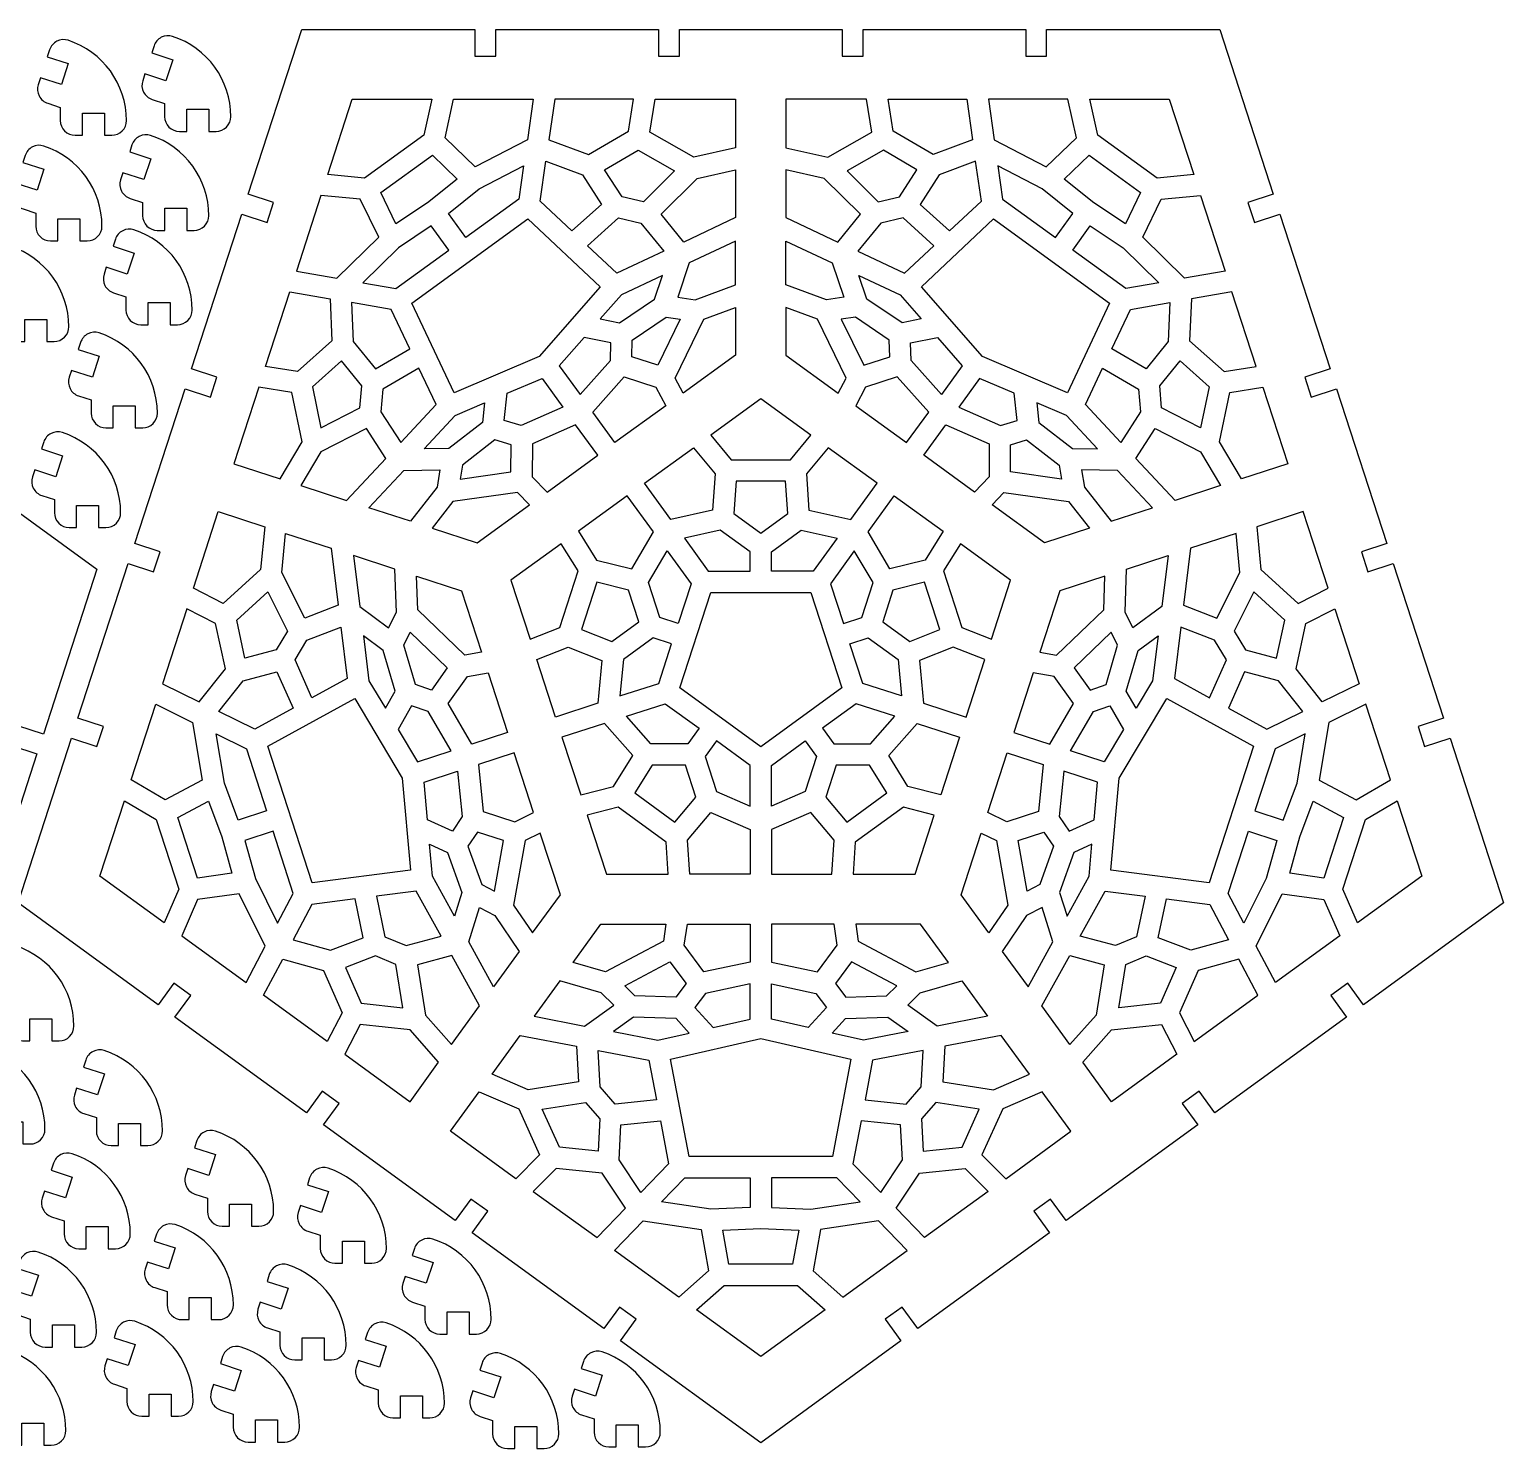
# Model space of a CAD drawing. Header units: millimetres. Extents: x 60 to 453, y 30 to 223.
# Drawn here: x 252.4 to 452.6, y 30.3 to 223 of the extents above; entities that cross this region are included whole.
import ezdxf

# ---------------------------------------------------------------- set-up
doc = ezdxf.new("R2010")
doc.units = ezdxf.units.MM
doc.layers.get('Defpoints').update_dxf_attribs({"color": 1})
doc.layers.add('innen', color=7, linetype='Continuous')
doc.layers.add('kleinteile', color=3, linetype='Continuous')

# ---------------------------------------------------------------- blocks, each defined once
blk = doc.blocks.new('sf')
at = {"layer": 'Defpoints'}
for p, q in [((141.67, 509.13), (160.7, 522.95)), ((160.7, 522.95), (179.73, 509.13)), ((282.14, 500.58), (289.41, 522.95)), ((289.41, 522.95), (312.93, 522.95)), ((312.93, 522.95), (312.93, 519.33)), ((315.77, 522.95), (337.87, 522.95)), ((315.77, 519.33), (315.77, 522.95)), ((337.87, 522.95), (337.87, 519.33)), ((340.71, 522.95), (362.81, 522.95)), ((340.71, 519.33), (340.71, 522.95)), ((362.81, 522.95), (362.81, 519.33)), ((365.65, 522.95), (387.75, 522.95)), ((365.65, 519.33), (365.65, 522.95)), ((387.75, 522.95), (387.75, 519.33)), ((390.59, 522.95), (414.11, 522.95)), ((390.59, 519.33), (390.59, 522.95)), ((414.11, 522.95), (421.38, 500.58)), ((312.93, 519.33), (315.77, 519.33)), ((337.87, 519.33), (340.71, 519.33)), ((362.81, 519.33), (365.65, 519.33)), ((387.75, 519.33), (390.59, 519.33)), ((143.8, 506.19), (141.67, 509.13)), ((179.73, 509.13), (177.6, 506.19)), ((121.5, 494.47), (139.38, 507.46)), ((139.38, 507.46), (141.51, 504.53)), ((179.9, 504.53), (182.03, 507.46)), ((182.03, 507.46), (199.91, 494.47)), ((141.51, 504.53), (143.8, 506.19)), ((177.6, 506.19), (179.9, 504.53)), ((285.59, 499.46), (282.14, 500.58)), ((421.38, 500.58), (417.93, 499.46)), ((284.71, 496.76), (285.59, 499.46)), ((417.93, 499.46), (418.81, 496.76)), ((274.43, 476.86), (281.27, 497.88)), ((281.27, 497.88), (284.71, 496.76)), ((418.81, 496.76), (422.26, 497.88)), ((422.26, 497.88), (429.09, 476.86)), ((101.32, 479.81), (119.2, 492.8)), ((119.2, 492.8), (121.33, 489.87)), ((123.63, 491.53), (121.5, 494.47)), ((199.91, 494.47), (197.78, 491.53)), ((200.07, 489.87), (202.2, 492.8)), ((202.2, 492.8), (220.09, 479.81)), ((121.33, 489.87), (123.63, 491.53)), ((197.78, 491.53), (200.07, 489.87)), ((103.45, 476.87), (101.32, 479.81)), ((220.09, 479.81), (217.96, 476.87)), ((81.14, 465.15), (99.02, 478.14)), ((99.02, 478.14), (101.16, 475.21)), ((101.16, 475.21), (103.45, 476.87)), ((217.96, 476.87), (220.25, 475.21)), ((220.25, 475.21), (222.38, 478.14)), ((222.38, 478.14), (240.26, 465.15)), ((277.88, 475.74), (274.43, 476.86)), ((429.09, 476.86), (425.64, 475.74)), ((277.01, 473.04), (277.88, 475.74)), ((425.64, 475.74), (426.51, 473.04)), ((266.73, 453.14), (273.56, 474.16)), ((273.56, 474.16), (277.01, 473.04)), ((426.51, 473.04), (429.96, 474.16)), ((429.96, 474.16), (436.79, 453.14)), ((83.27, 462.21), (81.14, 465.15)), ((240.26, 465.15), (238.13, 462.21)), ((59.82, 449.65), (78.85, 463.48)), ((78.85, 463.48), (80.98, 460.55)), ((240.43, 460.55), (242.56, 463.48)), ((242.56, 463.48), (261.59, 449.65)), ((80.98, 460.55), (83.27, 462.21)), ((238.13, 462.21), (240.43, 460.55)), ((270.18, 452.02), (266.73, 453.14)), ((436.79, 453.14), (433.35, 452.02)), ((269.3, 449.32), (270.18, 452.02)), ((433.35, 452.02), (434.22, 449.32)), ((67.09, 427.28), (59.82, 449.65)), ((261.59, 449.65), (254.32, 427.28)), ((259.02, 429.42), (265.85, 450.44)), ((265.85, 450.44), (269.3, 449.32)), ((434.22, 449.32), (437.67, 450.44)), ((437.67, 450.44), (444.5, 429.42)), ((262.47, 428.3), (259.02, 429.42)), ((444.5, 429.42), (441.05, 428.3)), ((70.53, 428.4), (67.09, 427.28)), ((71.41, 425.71), (70.53, 428.4)), ((250.87, 428.4), (249.99, 425.71)), ((254.32, 427.28), (250.87, 428.4)), ((250.88, 404.35), (258.14, 426.73)), ((258.14, 426.73), (261.59, 425.61)), ((261.59, 425.61), (262.47, 428.3)), ((441.05, 428.3), (441.93, 425.61)), ((441.93, 425.61), (445.38, 426.73)), ((445.38, 426.73), (452.65, 404.35)), ((67.96, 424.59), (71.41, 425.71)), ((74.79, 403.56), (67.96, 424.59)), ((253.44, 424.59), (246.61, 403.56)), ((249.99, 425.71), (253.44, 424.59)), ((78.24, 404.68), (74.79, 403.56)), ((79.12, 401.99), (78.24, 404.68)), ((243.16, 404.68), (242.29, 401.99)), ((246.61, 403.56), (243.16, 404.68)), ((269.91, 390.53), (250.88, 404.35)), ((452.65, 404.35), (433.62, 390.53)), ((75.67, 400.87), (79.12, 401.99)), ((82.5, 379.84), (75.67, 400.87)), ((245.73, 400.87), (238.9, 379.84)), ((242.29, 401.99), (245.73, 400.87)), ((272.04, 393.46), (269.91, 390.53)), ((274.33, 391.79), (272.04, 393.46)), ((431.48, 393.46), (429.19, 391.79)), ((433.62, 390.53), (431.48, 393.46)), ((272.2, 388.86), (274.33, 391.79)), ((429.19, 391.79), (431.32, 388.86)), ((290.08, 375.87), (272.2, 388.86)), ((431.32, 388.86), (413.44, 375.87)), ((85.95, 380.96), (82.5, 379.84)), ((86.82, 378.27), (85.95, 380.96)), ((235.46, 380.96), (234.58, 378.27)), ((238.9, 379.84), (235.46, 380.96)), ((292.21, 378.8), (290.08, 375.87)), ((294.51, 377.14), (292.21, 378.8)), ((411.31, 378.8), (409.01, 377.14)), ((413.44, 375.87), (411.31, 378.8)), ((83.38, 377.15), (86.82, 378.27)), ((90.21, 356.13), (83.38, 377.15)), ((238.03, 377.15), (231.2, 356.13)), ((234.58, 378.27), (238.03, 377.15)), ((292.38, 374.2), (294.51, 377.14)), ((409.01, 377.14), (411.14, 374.2)), ((310.26, 361.21), (292.38, 374.2)), ((411.14, 374.2), (393.26, 361.21)), ((312.39, 364.14), (310.26, 361.21)), ((314.68, 362.48), (312.39, 364.14)), ((312.55, 359.54), (314.68, 362.48)), ((391.13, 364.14), (388.84, 362.48)), ((388.84, 362.48), (390.97, 359.54)), ((393.26, 361.21), (391.13, 364.14)), ((330.44, 346.55), (312.55, 359.54)), ((390.97, 359.54), (373.08, 346.55)), ((93.66, 357.25), (90.21, 356.13)), ((94.53, 354.55), (93.66, 357.25)), ((227.75, 357.25), (226.87, 354.55)), ((231.2, 356.13), (227.75, 357.25)), ((91.08, 353.43), (94.53, 354.55)), ((226.87, 354.55), (230.32, 353.43)), ((98.35, 331.06), (91.08, 353.43)), ((230.32, 353.43), (223.05, 331.06)), ((332.57, 349.48), (330.44, 346.55)), ((334.86, 347.82), (332.57, 349.48)), ((370.95, 349.48), (368.66, 347.82)), ((373.08, 346.55), (370.95, 349.48)), ((332.73, 344.88), (334.86, 347.82)), ((368.66, 347.82), (370.79, 344.88)), ((351.76, 331.06), (332.73, 344.88)), ((370.79, 344.88), (351.76, 331.06)), ((121.87, 334.68), (121.87, 331.06)), ((124.71, 334.68), (121.87, 334.68)), ((124.71, 331.06), (124.71, 334.68)), ((146.81, 334.68), (146.81, 331.06)), ((149.65, 334.68), (146.81, 334.68)), ((149.65, 331.06), (149.65, 334.68)), ((171.75, 334.68), (171.75, 331.06)), ((174.59, 334.68), (171.75, 334.68)), ((174.59, 331.06), (174.59, 334.68)), ((196.69, 334.68), (196.69, 331.06)), ((199.53, 334.68), (196.69, 334.68)), ((199.53, 331.06), (199.53, 334.68)), ((121.87, 331.06), (98.35, 331.06)), ((146.81, 331.06), (124.71, 331.06)), ((171.75, 331.06), (149.65, 331.06)), ((196.69, 331.06), (174.59, 331.06)), ((223.05, 331.06), (199.53, 331.06))]:
    blk.add_line(p, q, dxfattribs=at)

msp = doc.modelspace()

# ---------------------------------------------------------------- linework, layer by layer
at = {"layer": 'innen'}
for points in [[(297.92, 202.75), (292.95, 203.24), (296.28, 213.5), (307.07, 213.5), (305.99, 208.62)], [(320.06, 207.97), (312.99, 204.29), (308.88, 208.25), (310.04, 213.5), (320.84, 213.5)], [(328.35, 205.99), (333.78, 209.15), (334.46, 213.5), (323.77, 213.5), (322.99, 207.98)], [(336.69, 209), (337.4, 213.5), (348.35, 213.5), (348.35, 206.88), (342.65, 205.6)], [(366.83, 209), (366.12, 213.5), (355.17, 213.5), (355.17, 206.88), (360.87, 205.6)], [(375.17, 205.99), (369.74, 209.15), (369.06, 213.5), (379.75, 213.5), (380.53, 207.98)], [(383.47, 207.97), (390.53, 204.29), (394.64, 208.25), (393.48, 213.5), (382.68, 213.5)], [(397.53, 208.62), (396.45, 213.5), (407.24, 213.5), (410.57, 203.24), (405.61, 202.75)], [(335.11, 206.57), (340.04, 203.75), (335.83, 199.56), (332.92, 200.23), (330.54, 203.91)], [(368.41, 206.57), (363.48, 203.75), (367.69, 199.56), (370.6, 200.23), (372.98, 203.91)], [(302.21, 196.58), (300.16, 200.8), (307.16, 205.88), (310.54, 202.63), (306.51, 199.42)], [(309.35, 197.98), (313.53, 201.3), (319.55, 204.44), (318.91, 199.93), (311.72, 194.71)], [(321.8, 199.66), (322.57, 205.05), (327.54, 203.2), (330.14, 199.2), (326.12, 195.59)], [(381.72, 199.66), (380.95, 205.05), (375.99, 203.2), (373.39, 199.2), (377.4, 195.59)], [(394.17, 197.98), (389.99, 201.3), (383.97, 204.44), (384.61, 199.93), (391.8, 194.71)], [(392.98, 202.63), (396.36, 205.88), (403.36, 200.8), (401.31, 196.58), (397.02, 199.42)], [(338.23, 197.86), (343.14, 202.74), (348.35, 203.9), (348.35, 197.4), (341.29, 194.09)], [(365.29, 197.86), (360.38, 202.74), (355.17, 203.9), (355.17, 197.4), (362.24, 194.09)], [(294.19, 189.18), (299.87, 194.76), (297.37, 199.89), (292.03, 200.41), (288.69, 190.13)], [(409.33, 189.18), (403.65, 194.76), (406.15, 199.89), (411.49, 200.41), (414.83, 190.13)], [(307, 196.27), (302.55, 193.32), (297.7, 188.56), (302.19, 187.78), (309.38, 193)], [(304.37, 185.78), (320.14, 197.24), (329.93, 188.02), (321.67, 178.56), (310.11, 173.62)], [(335.47, 196.66), (338.58, 192.83), (332.22, 189.85), (328.24, 193.59), (332.43, 197.37)], [(368.05, 196.66), (364.94, 192.83), (371.3, 189.85), (375.28, 193.59), (371.09, 197.37)], [(383.38, 197.24), (399.15, 185.78), (393.41, 173.62), (381.86, 178.56), (373.59, 188.02)], [(396.52, 196.27), (400.97, 193.32), (405.82, 188.56), (401.33, 187.78), (394.14, 193)], [(340.49, 186.61), (342.84, 186.26), (348.35, 188.26), (348.35, 194.2), (342.05, 191.25)], [(363.03, 186.61), (360.68, 186.26), (355.17, 188.26), (355.17, 194.2), (361.47, 191.25)], [(329.96, 183.65), (332.57, 183.1), (337.35, 186.35), (338.42, 189.55), (332.83, 186.94)], [(373.56, 183.65), (370.95, 183.1), (366.17, 186.35), (365.1, 189.55), (370.69, 186.94)], [(293.51, 180.67), (288.83, 176.49), (284.48, 177.18), (287.79, 187.35), (293.27, 186.39)], [(410.01, 180.67), (414.69, 176.49), (419.04, 177.18), (415.74, 187.35), (410.25, 186.39)], [(301.56, 184.95), (296.19, 185.88), (296.41, 180.59), (299.42, 176.88), (304.09, 179.58)], [(341.23, 173.58), (340.15, 175.62), (344.03, 183.61), (348.35, 185.18), (348.35, 178.75)], [(362.29, 173.58), (363.37, 175.62), (359.49, 183.61), (355.17, 185.18), (355.17, 178.75)], [(401.96, 184.95), (407.33, 185.88), (407.11, 180.59), (404.11, 176.88), (399.43, 179.58)], [(337.77, 177.36), (334.25, 178.49), (334.31, 180.78), (338.91, 183.91), (340.82, 183.63)], [(365.75, 177.36), (369.27, 178.49), (369.21, 180.78), (364.61, 183.91), (362.7, 183.63)], [(331.33, 178.01), (331.4, 180.39), (327.78, 181.14), (324.39, 177.27), (327.21, 173.39)], [(372.19, 178.01), (372.12, 180.39), (375.75, 181.14), (379.13, 177.27), (376.31, 173.39)], [(290.87, 174.42), (292.03, 168.86), (297.32, 171.57), (297.57, 174.55), (294.82, 177.95)], [(300.18, 171.02), (302.87, 166.88), (307.66, 172.01), (305.33, 176.95), (300.45, 174.13)], [(403.34, 171.02), (400.66, 166.88), (395.86, 172.01), (398.19, 176.95), (403.07, 174.13)], [(412.65, 174.42), (411.49, 168.86), (406.2, 171.57), (405.95, 174.55), (408.71, 177.95)], [(288.07, 173.67), (283.57, 174.39), (280.19, 163.97), (286.49, 161.93), (289.46, 166.96)], [(319.2, 169.19), (316.92, 169.86), (317.32, 173.55), (322.05, 175.57), (324.86, 171.69)], [(337.52, 174.39), (338.86, 171.85), (331.96, 166.85), (328.95, 170.99), (333.22, 175.77)], [(366, 174.39), (364.67, 171.85), (371.56, 166.85), (374.57, 170.99), (370.3, 175.77)], [(384.32, 169.19), (386.6, 169.86), (386.2, 173.55), (381.48, 175.57), (378.66, 171.69)], [(415.46, 173.67), (419.95, 174.39), (423.33, 163.97), (417.04, 161.93), (414.06, 166.96)], [(314.26, 172.24), (313.97, 169.59), (309.4, 166.05), (306.03, 166.02), (310.24, 170.52)], [(355.8, 164.53), (358.56, 167.86), (351.76, 172.81), (344.96, 167.86), (347.72, 164.53)], [(389.26, 172.24), (389.55, 169.59), (394.12, 166.05), (397.49, 166.02), (393.28, 170.52)], [(298.19, 168.76), (292.03, 165.6), (289.31, 161.01), (295.49, 159), (300.82, 164.7)], [(320.72, 162.19), (322.73, 160.14), (329.62, 165.14), (326.61, 169.29), (320.75, 166.7)], [(382.8, 162.19), (380.79, 160.14), (373.9, 165.14), (376.91, 169.29), (382.78, 166.7)], [(405.33, 168.76), (411.49, 165.6), (414.21, 161.01), (408.03, 159), (402.7, 164.7)], [(317.83, 162.87), (317.84, 166.57), (315.65, 167.22), (311.24, 163.81), (310.92, 161.91)], [(385.69, 162.87), (385.68, 166.57), (387.87, 167.22), (392.28, 163.81), (392.6, 161.91)], [(345.56, 162.6), (345.22, 157.69), (339.54, 156.42), (335.97, 161.33), (342.61, 166.16)], [(357.96, 162.6), (358.31, 157.69), (363.98, 156.42), (367.55, 161.33), (360.92, 166.16)], [(308.19, 163.14), (307.79, 160.8), (304.19, 156.17), (298.54, 158.01), (303.29, 163.09)], [(395.33, 163.14), (395.73, 160.8), (399.34, 156.17), (404.98, 158.01), (400.23, 163.09)], [(348.09, 157.22), (351.76, 154.55), (355.43, 157.22), (355.12, 161.63), (348.4, 161.63)], [(320.36, 158.41), (318.74, 160.07), (309.94, 158.84), (307.12, 155.22), (313.23, 153.24)], [(329.46, 150.9), (334.23, 149.71), (337.19, 154.72), (333.62, 159.63), (326.99, 154.81)], [(374.07, 150.9), (369.29, 149.71), (366.33, 154.72), (369.9, 159.63), (376.53, 154.81)], [(383.17, 158.41), (384.78, 160.07), (393.58, 158.84), (396.4, 155.22), (390.29, 153.24)], [(278.75, 145.01), (274.7, 147.07), (278.08, 157.49), (284.38, 155.44), (283.83, 149.63)], [(424.77, 145.01), (428.82, 147.07), (425.44, 157.49), (419.14, 155.44), (419.69, 149.63)], [(289.83, 143.03), (286.7, 149.21), (287.21, 154.53), (293.39, 152.52), (294.35, 144.77)], [(350.31, 149.4), (350.31, 152.02), (346.26, 154.96), (341.4, 153.87), (344.64, 149.4)], [(353.21, 149.4), (353.21, 152.02), (357.26, 154.96), (362.13, 153.87), (358.88, 149.4)], [(413.69, 143.03), (416.82, 149.21), (416.32, 154.53), (410.13, 152.52), (409.17, 144.77)], [(326.95, 149.44), (324.64, 153.1), (317.83, 148.16), (320.43, 140.16), (324.46, 141.76)], [(340.55, 142.3), (338.05, 143.11), (336.51, 147.87), (339.05, 152.16), (342.3, 147.69)], [(362.98, 142.3), (365.47, 143.11), (367.01, 147.87), (364.47, 152.16), (361.22, 147.69)], [(379.07, 141.76), (383.09, 140.16), (385.69, 148.16), (378.88, 153.1), (376.57, 149.44)], [(301.22, 141.71), (302.28, 143.83), (302.08, 149.69), (296.43, 151.53), (297.29, 144.62)], [(402.3, 141.71), (401.24, 143.83), (401.44, 149.69), (407.09, 151.53), (406.23, 144.62)], [(313.85, 138.38), (311.57, 137.99), (305.17, 144.15), (305.01, 148.74), (311.12, 146.75)], [(389.68, 138.38), (391.95, 137.99), (398.35, 144.15), (398.51, 148.74), (392.4, 146.75)], [(280.58, 142.76), (284.79, 146.58), (287.47, 141.27), (285.93, 138.72), (281.7, 137.58)], [(331.53, 139.85), (335.2, 142.52), (333.8, 146.83), (329.5, 147.9), (327.42, 141.5)], [(340.75, 133.56), (344.96, 146.5), (358.56, 146.5), (362.77, 133.56), (351.76, 125.56)], [(369.72, 146.83), (368.32, 142.52), (371.99, 139.85), (376.1, 141.5), (374.02, 147.9)], [(422.94, 142.76), (418.74, 146.58), (416.05, 141.27), (417.59, 138.72), (421.82, 137.58)], [(279.04, 136.15), (277.72, 142.29), (273.79, 144.28), (270.49, 134.11), (275.49, 131.66)], [(424.48, 136.15), (425.8, 142.29), (429.73, 144.28), (433.03, 134.11), (428.03, 131.66)], [(290.11, 140.04), (294.72, 141.81), (295.59, 134.84), (290.8, 132.21), (288.5, 137.37)], [(300.79, 130.78), (302.11, 133.09), (300.49, 138.64), (297.79, 140.64), (298.55, 134.52)], [(309.18, 136.26), (307.02, 133.26), (304.86, 134.02), (303.3, 139.37), (304.16, 141.1)], [(339.65, 139.54), (337.16, 140.35), (333.11, 137.41), (332.64, 132.45), (337.9, 134.15)], [(363.87, 139.54), (366.36, 140.35), (370.41, 137.41), (370.88, 132.45), (365.62, 134.15)], [(394.34, 136.26), (396.5, 133.26), (398.66, 134.02), (400.22, 139.37), (399.36, 141.1)], [(402.73, 130.78), (401.41, 133.09), (403.03, 138.64), (405.74, 140.64), (404.97, 134.52)], [(413.41, 140.04), (408.8, 141.81), (407.94, 134.84), (412.73, 132.21), (415.02, 137.37)], [(325.62, 139.1), (330.18, 137.26), (329.64, 131.47), (323.87, 129.59), (321.33, 137.4)], [(377.9, 139.1), (373.34, 137.26), (373.88, 131.47), (379.66, 129.59), (382.19, 137.4)], [(283.04, 127.96), (278.15, 130.36), (281.44, 134.51), (286.05, 135.75), (288.24, 130.81)], [(311.92, 135.11), (314.75, 135.59), (317.38, 127.49), (312.51, 125.91), (309.29, 131.44)], [(391.6, 135.11), (388.77, 135.59), (386.14, 127.49), (391.01, 125.91), (394.23, 131.44)], [(420.48, 127.96), (425.37, 130.36), (422.08, 134.51), (417.47, 135.75), (415.28, 130.81)], [(274.59, 128.87), (275.91, 121.02), (270.87, 118.33), (266.24, 121.05), (269.58, 131.33)], [(290.85, 107.1), (284.83, 125.63), (296.62, 132.1), (303.07, 121.31), (304.19, 108.8)], [(306.58, 130.34), (304.33, 131.13), (302.49, 127.92), (305.13, 123.51), (309.69, 124.99)], [(343.38, 128.06), (341.84, 125.95), (336.84, 125.95), (333.54, 129.69), (338.79, 131.4)], [(360.14, 128.06), (361.68, 125.95), (366.68, 125.95), (369.98, 129.69), (364.73, 131.4)], [(396.94, 130.34), (399.19, 131.13), (401.03, 127.92), (398.39, 123.51), (393.83, 124.99)], [(418.69, 125.63), (412.67, 107.1), (399.33, 108.8), (400.46, 121.31), (406.9, 132.1)], [(428.93, 128.87), (427.61, 121.02), (432.65, 118.33), (437.28, 121.05), (433.94, 131.33)], [(331.77, 120.18), (334.38, 124.35), (330.53, 128.71), (324.76, 126.84), (327.3, 119.04)], [(371.75, 120.18), (369.14, 124.35), (372.99, 128.71), (378.76, 126.84), (376.23, 119.04)], [(280.79, 115.6), (278.92, 120.6), (277.8, 127.3), (281.89, 125.29), (284.63, 116.85)], [(345.73, 126.36), (344.19, 124.24), (345.73, 119.48), (350.31, 117.5), (350.31, 123.03)], [(357.8, 126.36), (359.34, 124.24), (357.79, 119.48), (353.21, 117.5), (353.21, 123.03)], [(422.73, 115.6), (424.6, 120.6), (425.72, 127.3), (421.63, 125.29), (418.89, 116.85)], [(318.34, 115.36), (320.91, 116.63), (318.28, 124.73), (313.41, 123.15), (314.05, 116.77)], [(385.18, 115.36), (382.61, 116.63), (385.24, 124.73), (390.11, 123.15), (389.47, 116.77)], [(311.21, 116.07), (309.87, 114.11), (306.49, 115.63), (306.03, 120.75), (310.58, 122.23)], [(342.93, 118.73), (341.52, 123.05), (336.99, 123.05), (334.64, 119.29), (340.08, 115.34)], [(366.53, 123.05), (362, 123.05), (360.59, 118.73), (363.44, 115.34), (368.88, 119.29)], [(392.31, 116.07), (393.66, 114.11), (397.03, 115.63), (397.49, 120.75), (392.94, 122.23)], [(272.71, 106.2), (270.72, 101.63), (261.99, 107.97), (265.33, 118.22), (269.63, 115.7)], [(279.92, 108.38), (275.27, 107.73), (272.59, 115.96), (276.74, 118.17), (278.54, 113.34)], [(426.79, 118.17), (430.93, 115.96), (428.25, 107.73), (423.6, 108.38), (424.99, 113.34)], [(433.89, 115.7), (438.2, 118.22), (441.53, 107.97), (432.8, 101.63), (430.81, 106.2)], [(332.39, 117.34), (328.19, 116.27), (330.79, 108.27), (339.2, 108.27), (338.92, 112.6)], [(341.81, 112.88), (344.97, 116.65), (350.31, 114.34), (350.31, 108.27), (342.11, 108.27)], [(361.71, 112.88), (358.55, 116.65), (353.21, 114.34), (353.21, 108.27), (361.41, 108.27)], [(364.6, 112.6), (364.32, 108.27), (372.73, 108.27), (375.33, 116.27), (371.13, 117.34)], [(281.69, 112.84), (283.12, 107.69), (286.14, 101.61), (288.27, 105.64), (285.53, 114.09)], [(306.79, 112.31), (309.22, 111.22), (311.17, 105.79), (310.16, 102.57), (307.18, 107.97)], [(316.8, 112.81), (313.29, 113.97), (311.99, 112.08), (313.87, 106.84), (315.58, 105.95)], [(321.82, 113.84), (319.75, 112.82), (318.19, 104.07), (320.76, 100.27), (324.54, 105.46)], [(381.7, 113.84), (383.77, 112.82), (385.33, 104.07), (382.76, 100.27), (378.98, 105.46)], [(386.72, 112.81), (390.23, 113.97), (391.53, 112.08), (389.65, 106.84), (387.94, 105.95)], [(396.74, 112.31), (394.3, 111.22), (392.35, 105.79), (393.36, 102.57), (396.35, 107.97)], [(421.84, 112.84), (420.4, 107.69), (417.38, 101.61), (415.25, 105.64), (417.99, 114.09)], [(284.47, 98.46), (280.92, 105.59), (275.27, 104.8), (273.12, 99.88), (281.86, 93.53)], [(290.77, 104.16), (288.23, 99.35), (293.33, 97.92), (297.78, 99.63), (296.66, 104.91)], [(303.59, 98.55), (308.36, 99.82), (304.97, 105.97), (299.55, 105.28), (300.72, 99.76)], [(399.93, 98.55), (395.16, 99.82), (398.56, 105.97), (403.97, 105.28), (402.8, 99.76)], [(412.75, 104.16), (415.3, 99.35), (410.19, 97.92), (405.74, 99.63), (406.86, 104.91)], [(419.05, 98.46), (422.6, 105.59), (428.25, 104.8), (430.4, 99.88), (421.66, 93.53)], [(313.56, 103.73), (315.66, 102.63), (318.95, 97.77), (315.46, 92.97), (312.1, 99.06)], [(389.96, 103.73), (387.86, 102.63), (384.57, 97.77), (388.06, 92.97), (391.43, 99.06)], [(338.86, 101.46), (338.53, 99.17), (330.69, 94.99), (326.28, 96.26), (330.05, 101.46)], [(341.38, 98.62), (341.79, 101.46), (350.31, 101.46), (350.31, 96.33), (344.05, 94.98)], [(362.14, 98.62), (361.73, 101.46), (353.21, 101.46), (353.21, 96.33), (359.47, 94.98)], [(364.66, 101.46), (364.99, 99.17), (372.83, 94.99), (377.24, 96.26), (373.47, 101.46)], [(292.35, 95.19), (294.89, 89.44), (292.88, 85.52), (284.23, 91.81), (286.84, 96.73)], [(297.48, 90.75), (303.13, 90.13), (302.18, 96), (299.43, 97.16), (295.34, 95.59)], [(305.13, 95.96), (306.23, 89.12), (309.76, 85.12), (313.58, 90.38), (309.81, 97.21)], [(339.43, 96.37), (341.62, 93.39), (340.23, 91.57), (334.66, 91.74), (333.28, 93.09)], [(364.09, 96.37), (361.9, 93.39), (363.3, 91.57), (368.86, 91.74), (370.24, 93.09)], [(398.4, 95.96), (397.3, 89.12), (393.76, 85.12), (389.94, 90.38), (393.72, 97.21)], [(406.04, 90.75), (400.39, 90.13), (401.34, 96), (404.09, 97.16), (408.18, 95.59)], [(411.17, 95.19), (408.64, 89.44), (410.64, 85.52), (419.29, 91.81), (416.68, 96.73)], [(331.8, 90.48), (330.1, 92.14), (324.46, 93.77), (320.97, 88.96), (327.81, 87.64)], [(344.26, 92.06), (342.81, 90.17), (345.3, 87.43), (350.31, 88.58), (350.31, 93.37)], [(359.26, 92.06), (360.71, 90.17), (358.22, 87.43), (353.21, 88.58), (353.21, 93.37)], [(371.73, 90.48), (373.42, 92.14), (379.06, 93.77), (382.55, 88.96), (375.71, 87.64)], [(342.05, 86.69), (340.26, 88.67), (334.49, 88.84), (331.74, 86.89), (337.8, 85.72)], [(361.47, 86.69), (363.26, 88.67), (369.03, 88.84), (371.78, 86.89), (365.72, 85.72)], [(297.33, 87.85), (295.26, 83.8), (304.12, 77.36), (308.01, 82.72), (304.14, 87.1)], [(327.01, 80.06), (320.17, 78.99), (315.27, 81.11), (319.09, 86.37), (326.75, 84.89)], [(376.51, 80.06), (383.35, 78.99), (388.25, 81.11), (384.43, 86.37), (376.77, 84.89)], [(406.19, 87.85), (408.26, 83.8), (399.4, 77.36), (395.51, 82.72), (399.38, 87.1)], [(329.95, 79.4), (329.69, 84.33), (336.58, 83), (337.6, 77.63), (331.99, 77.04)], [(361.51, 69.92), (342.02, 69.92), (339.51, 83.13), (351.76, 85.93), (364.01, 83.13)], [(373.57, 79.4), (373.83, 84.33), (366.94, 83), (365.92, 77.63), (371.53, 77.04)], [(321.71, 70.13), (318.5, 66.91), (309.63, 73.35), (313.52, 78.71), (318.89, 76.39)], [(381.81, 70.13), (385.03, 66.91), (393.89, 73.35), (390, 78.71), (384.63, 76.39)], [(324.42, 71.18), (322.08, 76.35), (327.96, 77.27), (329.91, 75.02), (329.68, 70.64)], [(379.1, 71.18), (381.44, 76.35), (375.56, 77.27), (373.61, 75.02), (373.84, 70.64)], [(339.25, 68.94), (335.46, 65.03), (332.53, 69.45), (332.77, 74.21), (338.14, 74.77)], [(364.27, 68.94), (368.06, 65.03), (371, 69.45), (370.75, 74.21), (365.38, 74.77)], [(330.22, 67.67), (323.98, 68.31), (320.87, 65.19), (329.52, 58.91), (333.39, 62.9)], [(373.3, 67.67), (379.54, 68.31), (382.65, 65.19), (374, 58.91), (370.13, 62.9)], [(350.31, 62.98), (344.97, 62.75), (338.26, 63.75), (341.43, 67.02), (350.31, 67.02)], [(353.21, 62.98), (358.55, 62.75), (365.26, 63.75), (362.09, 67.02), (353.21, 67.02)], [(335.77, 61.19), (343.65, 60.02), (344.65, 54.39), (340.63, 50.83), (331.89, 57.18)], [(356.91, 59.92), (356.09, 55.3), (347.43, 55.3), (346.61, 59.92), (351.76, 60.14)], [(367.75, 61.19), (359.87, 60.02), (358.87, 54.39), (362.89, 50.83), (371.63, 57.18)], [(356.75, 52.4), (360.49, 49.09), (351.76, 42.75), (343.03, 49.09), (346.77, 52.4)]]:
    msp.add_lwpolyline(points, close=True, dxfattribs=at)
at = {"layer": 'kleinteile'}
for points in [[(257.69, 221.48, 0.414214), (255.17, 220.2), (254.86, 219.25), (257.71, 218.32), (256.79, 215.48), (253.94, 216.4), (253.63, 215.45, 0.414214), (254.91, 212.93), (256.62, 212.38), (256.62, 210.59, 0.414214), (258.62, 208.59), (259.62, 208.59), (259.62, 211.59), (262.61, 211.59), (262.61, 208.59), (263.61, 208.59, 0.414214), (265.61, 210.59, 0.32492)], [(271.87, 222.01, 0.414214), (269.35, 220.72), (269.04, 219.77), (271.89, 218.85), (270.97, 216), (268.12, 216.93), (267.81, 215.98, 0.414214), (269.09, 213.46), (270.79, 212.91), (270.79, 211.11, 0.414214), (272.79, 209.11), (273.79, 209.11), (273.79, 212.11), (276.78, 212.11), (276.78, 209.11), (277.78, 209.11, 0.414214), (279.78, 211.11, 0.32492)], [(268.88, 208.56, 0.414214), (266.36, 207.28), (266.05, 206.33), (268.9, 205.4), (267.98, 202.56), (265.12, 203.48), (264.81, 202.53, 0.414214), (266.1, 200.01), (267.8, 199.46), (267.8, 197.67, 0.414214), (269.8, 195.67), (270.8, 195.67), (270.8, 198.67), (273.79, 198.67), (273.79, 195.67), (274.79, 195.67, 0.414214), (276.79, 197.67, 0.32492)], [(254.37, 207.13, 0.414214), (251.85, 205.85), (251.54, 204.9), (254.39, 203.97), (253.47, 201.13), (250.61, 202.05), (250.3, 201.1, 0.414214), (251.59, 198.58), (253.29, 198.03), (253.29, 196.24, 0.414214), (255.29, 194.24), (256.29, 194.24), (256.29, 197.24), (259.28, 197.24), (259.28, 194.24), (260.28, 194.24, 0.414214), (262.28, 196.24, 0.32492)], [(266.62, 195.75, 0.414214), (264.1, 194.47), (263.79, 193.52), (266.64, 192.59), (265.72, 189.75), (262.86, 190.67), (262.56, 189.72, 0.414214), (263.84, 187.2), (265.54, 186.65), (265.54, 184.86, 0.414214), (267.54, 182.86), (268.54, 182.86), (268.54, 185.86), (271.53, 185.86), (271.53, 182.86), (272.53, 182.86, 0.414214), (274.53, 184.86, 0.32492)], [(249.86, 193.49, 0.414214), (247.34, 192.2), (247.03, 191.25), (249.89, 190.33), (248.96, 187.48), (246.11, 188.41), (245.8, 187.46, 0.414214), (247.08, 184.94), (248.79, 184.38), (248.79, 182.59, 0.414214), (250.79, 180.59), (251.79, 180.59), (251.79, 183.59), (254.78, 183.59), (254.78, 180.59), (255.78, 180.59, 0.414214), (257.78, 182.59, 0.32492)], [(261.89, 181.75, 0.414214), (259.37, 180.47), (259.06, 179.52), (261.92, 178.59), (260.99, 175.74), (258.14, 176.67), (257.83, 175.72, 0.414214), (259.11, 173.2), (260.82, 172.65), (260.82, 170.86, 0.414214), (262.82, 168.86), (263.82, 168.86), (263.82, 171.86), (266.81, 171.86), (266.81, 168.86), (267.81, 168.86, 0.414214), (269.81, 170.86, 0.32492)], [(256.9, 168.22, 0.414214), (254.38, 166.94), (254.07, 165.99), (256.93, 165.06), (256, 162.22), (253.15, 163.14), (252.84, 162.19, 0.414214), (254.12, 159.67), (255.83, 159.12), (255.83, 157.33, 0.414214), (257.83, 155.33), (258.83, 155.33), (258.83, 158.33), (261.82, 158.33), (261.82, 155.33), (262.82, 155.33, 0.414214), (264.82, 157.33, 0.32492)], [(250.56, 98.52, 0.414214), (248.04, 97.24), (247.73, 96.29), (250.58, 95.36), (249.66, 92.52), (246.81, 93.44), (246.5, 92.49, 0.414214), (247.78, 89.97), (249.48, 89.42), (249.48, 87.63, 0.414214), (251.48, 85.63), (252.48, 85.63), (252.48, 88.63), (255.47, 88.63), (255.47, 85.63), (256.47, 85.63, 0.414214), (258.47, 87.63, 0.32492)], [(246.62, 84.52, 0.414214), (244.1, 83.23), (243.79, 82.28), (246.64, 81.36), (245.72, 78.51), (242.87, 79.44), (242.56, 78.49, 0.414214), (243.84, 75.97), (245.55, 75.41), (245.55, 73.62, 0.414214), (247.55, 71.62), (248.55, 71.62), (248.55, 74.62), (251.54, 74.62), (251.54, 71.62), (252.54, 71.62, 0.414214), (254.54, 73.62, 0.32492)], [(262.59, 84.3, 0.414214), (260.07, 83.02), (259.76, 82.06), (262.62, 81.14), (261.69, 78.29), (258.84, 79.22), (258.53, 78.27, 0.414214), (259.81, 75.75), (261.52, 75.2), (261.52, 73.4, 0.414214), (263.52, 71.4), (264.52, 71.4), (264.52, 74.4), (267.51, 74.4), (267.51, 71.4), (268.51, 71.4, 0.414214), (270.51, 73.4, 0.32492)], [(277.69, 73.36, 0.414214), (275.17, 72.08), (274.86, 71.12), (277.71, 70.2), (276.79, 67.35), (273.94, 68.28), (273.63, 67.33, 0.414214), (274.91, 64.81), (276.61, 64.26), (276.61, 62.46, 0.414214), (278.61, 60.46), (279.61, 60.46), (279.61, 63.46), (282.6, 63.46), (282.6, 60.46), (283.6, 60.46, 0.414214), (285.6, 62.46, 0.32492)], [(258.22, 70.3, 0.414214), (255.7, 69.01), (255.39, 68.06), (258.24, 67.13), (257.32, 64.29), (254.46, 65.22), (254.15, 64.27, 0.414214), (255.44, 61.75), (257.14, 61.19), (257.14, 59.4, 0.414214), (259.14, 57.4), (260.14, 57.4), (260.14, 60.4), (263.13, 60.4), (263.13, 57.4), (264.13, 57.4, 0.414214), (266.13, 59.4, 0.32492)], [(293, 68.33, 0.414214), (290.48, 67.04), (290.18, 66.09), (293.03, 65.17), (292.1, 62.32), (289.25, 63.25), (288.94, 62.3, 0.414214), (290.23, 59.78), (291.93, 59.22), (291.93, 57.43, 0.414214), (293.93, 55.43), (294.93, 55.43), (294.93, 58.43), (297.92, 58.43), (297.92, 55.43), (298.92, 55.43, 0.414214), (300.92, 57.43, 0.32492)], [(272.22, 60.67, 0.414214), (269.7, 59.39), (269.39, 58.43), (272.24, 57.51), (271.32, 54.66), (268.47, 55.59), (268.16, 54.64, 0.414214), (269.44, 52.12), (271.14, 51.57), (271.14, 49.77, 0.414214), (273.14, 47.77), (274.14, 47.77), (274.14, 50.77), (277.13, 50.77), (277.13, 47.77), (278.13, 47.77, 0.414214), (280.13, 49.77, 0.32492)], [(307.23, 58.7, 0.414214), (304.71, 57.42), (304.4, 56.47), (307.25, 55.54), (306.33, 52.7), (303.47, 53.62), (303.16, 52.67, 0.414214), (304.45, 50.15), (306.15, 49.6), (306.15, 47.81, 0.414214), (308.15, 45.81), (309.15, 45.81), (309.15, 48.81), (312.14, 48.81), (312.14, 45.81), (313.14, 45.81, 0.414214), (315.14, 47.81, 0.32492)], [(253.62, 56.95, 0.414214), (251.1, 55.67), (250.79, 54.72), (253.65, 53.79), (252.72, 50.94), (249.87, 51.87), (249.56, 50.92, 0.414214), (250.84, 48.4), (252.55, 47.85), (252.55, 46.05, 0.414214), (254.55, 44.05), (255.55, 44.05), (255.55, 47.05), (258.54, 47.05), (258.54, 44.05), (259.54, 44.05, 0.414214), (261.54, 46.05, 0.32492)], [(287.53, 55.2, 0.414214), (285.01, 53.92), (284.71, 52.97), (287.56, 52.04), (286.63, 49.19), (283.78, 50.12), (283.47, 49.17, 0.414214), (284.76, 46.65), (286.46, 46.1), (286.46, 44.3, 0.414214), (288.46, 42.3), (289.46, 42.3), (289.46, 45.3), (292.45, 45.3), (292.45, 42.3), (293.45, 42.3, 0.414214), (295.45, 44.3, 0.32492)], [(266.75, 47.54, 0.414214), (264.23, 46.26), (263.92, 45.31), (266.77, 44.38), (265.85, 41.54), (263, 42.46), (262.69, 41.51, 0.414214), (263.97, 38.99), (265.68, 38.44), (265.68, 36.65, 0.414214), (267.68, 34.65), (268.68, 34.65), (268.68, 37.65), (271.67, 37.65), (271.67, 34.65), (272.67, 34.65, 0.414214), (274.67, 36.65, 0.32492)], [(300.88, 47.32, 0.414214), (298.36, 46.04), (298.05, 45.09), (300.9, 44.16), (299.98, 41.32), (297.13, 42.24), (296.82, 41.29, 0.414214), (298.1, 38.77), (299.81, 38.22), (299.81, 36.43, 0.414214), (301.81, 34.43), (302.81, 34.43), (302.81, 37.43), (305.8, 37.43), (305.8, 34.43), (306.8, 34.43, 0.414214), (308.8, 36.43, 0.32492)], [(281.19, 44.04, 0.414214), (278.67, 42.76), (278.36, 41.81), (281.21, 40.88), (280.29, 38.04), (277.44, 38.96), (277.13, 38.01, 0.414214), (278.41, 35.49), (280.12, 34.94), (280.12, 33.15, 0.414214), (282.12, 31.15), (283.12, 31.15), (283.12, 34.15), (286.11, 34.15), (286.11, 31.15), (287.11, 31.15, 0.414214), (289.11, 33.15, 0.32492)], [(249.46, 43.6, 0.414214), (246.94, 42.32), (246.64, 41.37), (249.49, 40.44), (248.56, 37.6), (245.71, 38.53), (245.4, 37.57, 0.414214), (246.69, 35.05), (248.39, 34.5), (248.39, 32.71, 0.414214), (250.39, 30.71), (251.39, 30.71), (251.39, 33.71), (254.38, 33.71), (254.38, 30.71), (255.38, 30.71, 0.414214), (257.38, 32.71, 0.32492)], [(316.42, 43.17, 0.414214), (313.9, 41.88), (313.59, 40.93), (316.44, 40), (315.52, 37.16), (312.66, 38.09), (312.35, 37.14, 0.414214), (313.64, 34.62), (315.34, 34.06), (315.34, 32.27, 0.414214), (317.34, 30.27), (318.34, 30.27), (318.34, 33.27), (321.33, 33.27), (321.33, 30.27), (322.33, 30.27, 0.414214), (324.33, 32.27, 0.32492)], [(330.2, 43.39, 0.414214), (327.68, 42.1), (327.37, 41.15), (330.22, 40.22), (329.3, 37.38), (326.45, 38.31), (326.14, 37.36, 0.414214), (327.42, 34.84), (329.13, 34.28), (329.13, 32.49, 0.414214), (331.13, 30.49), (332.13, 30.49), (332.13, 33.49), (335.12, 33.49), (335.12, 30.49), (336.12, 30.49, 0.414214), (338.12, 32.49, 0.32492)]]:
    msp.add_lwpolyline(points, format="xyb", close=True, dxfattribs=at)

# ---------------------------------------------------------------- block references
msp.add_blockref('sf', (0, -300))

doc.saveas('drawing.dxf')
